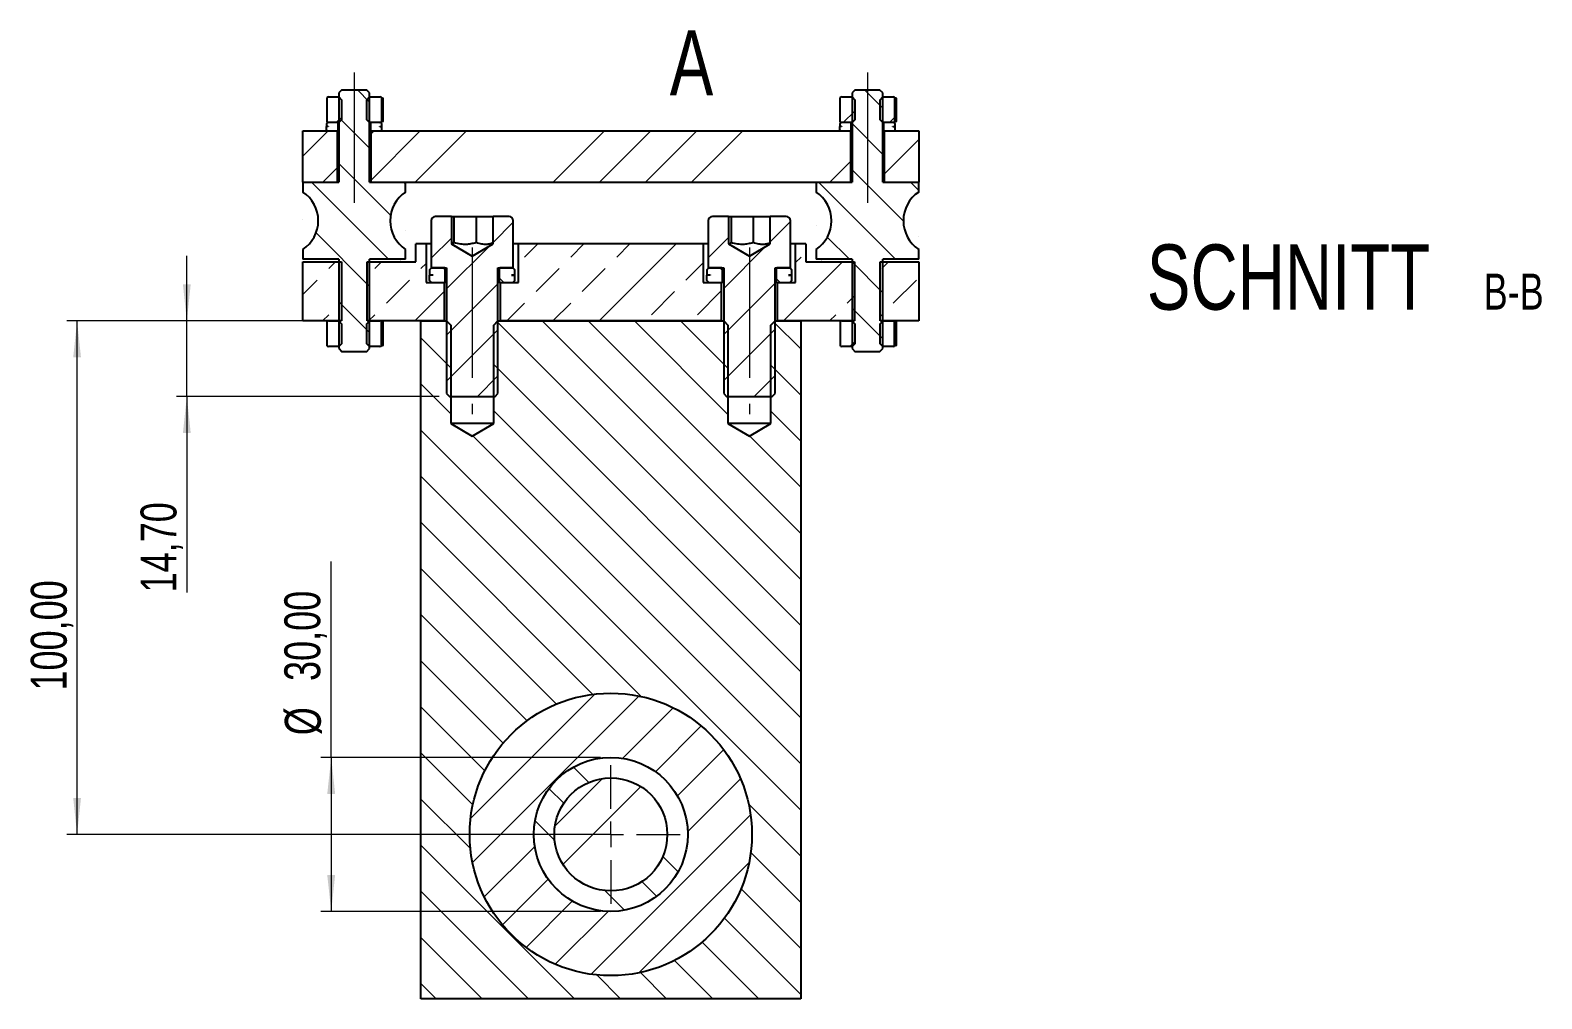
# Model space of a CAD drawing. Header units: millimetres. Extents: x 15 to 1184, y 5 to 836.
# Drawn here: x 737.6 to 884.9, y 278 to 372.3 of the extents above; entities that cross this region are included whole.
import ezdxf

# ---------------------------------------------------------------- set-up
doc = ezdxf.new("R2010")
doc.units = ezdxf.units.MM
doc.linetypes.add('CENTERX2', pattern=[20.32, 12.7, -2.54, 2.54, -2.54])
doc.styles.add('SLDTEXTSTYLE1', font='TXT', dxfattribs={"width": 0.75})
doc.dimstyles.new('SLDDIMSTYLE0', dxfattribs={"dimtxt": 3.5, "dimasz": 3.556, "dimexe": 0, "dimexo": 0.0625, "dimgap": 0.875, "dimtad": 1, "dimlfac": 2, "dimrnd": 1e-09, "dimzin": 12, "dimdsep": 46, "dimtxsty": 'SLDTEXTSTYLE1', "dimsah": 1, "dimcen": 0.09, "dimadec": 0, "dimazin": 3, "dimtfac": 1, "dimtdec": 3, "dimtofl": 0, "dimtmove": 0, "dimatfit": 3, "dimfxl": 1, "dimfrac": 2, "dimtolj": 1, "dimtzin": 12, "dimarcsym": 0})
doc.dimstyles.new('SLDDIMSTYLE2', dxfattribs={"dimtxt": 3.5, "dimasz": 3.556, "dimexe": 0, "dimexo": 0.0625, "dimgap": 0.875, "dimtad": 1, "dimlfac": 2, "dimrnd": 1e-09, "dimzin": 12, "dimdsep": 46, "dimtxsty": 'SLDTEXTSTYLE1', "dimsah": 1, "dimcen": 0.09, "dimadec": 0, "dimazin": 3, "dimtfac": 1, "dimtdec": 3, "dimtmove": 0, "dimatfit": 0, "dimfxl": 1, "dimfrac": 2, "dimtolj": 1, "dimtzin": 12, "dimarcsym": 0})
pattern_1 = [(45, (0, 0), (-13.4704, 13.4704), []), (45, (4.49, 0), (-13.4704, 13.4704), []), (45, (8.98, 0), (-13.4704, 13.4704), []), (45, (13.47, 0), (-13.4704, 13.4704), [])]
pattern_2 = [(45, (0, 0), (-8.98026, 8.98026), []), (45, (4.49, 0), (-8.98026, 8.98026), [3.175, -1.5875]), (45, (8.98, 0), (-8.98026, 8.98026), [3.175, -1.5875]), (45, (13.47, 0), (-8.98026, 8.98026), [3.175, -1.5875])]

# ---------------------------------------------------------------- blocks, each defined once
blk = doc.blocks.new('_D_13')
at = {"color": 7, "linetype": 'Continuous', "lineweight": 0}
for p, q in [((752.87, 344.02), (752.87, 350.37)), ((766.93, 344.02), (751.87, 344.02)), ((752.87, 336.67), (752.87, 344.02)), ((777.45, 336.67), (751.87, 336.67)), ((752.87, 336.67), (752.87, 317.58))]:
    blk.add_line(p, q, dxfattribs=at)
at = {"color": 7, "linetype": 'Continuous', "lineweight": 18}
for points in [[(752.87, 344.02), (753.25, 347.58), (752.49, 347.58)], [(752.87, 336.67), (752.49, 333.11), (753.25, 333.11)]]:
    blk.add_solid(points, dxfattribs=at)
at = {"color": 7, "linetype": 'Continuous', "lineweight": 18, "insert": (748.36, 317.58), "char_height": 3.5, "attachment_point": 1, "rotation": 90, "style": 'SLDTEXTSTYLE1'}
blk.add_mtext('14,70', dxfattribs=at)
blk = doc.blocks.new('_D_14')
at = {"color": 7, "linetype": 'Continuous', "lineweight": 0}
for p, q in [((766.94, 301.52), (766.94, 320.59)), ((793.18, 301.52), (765.94, 301.52)), ((766.94, 301.52), (766.94, 286.52)), ((793.18, 286.52), (765.94, 286.52))]:
    blk.add_line(p, q, dxfattribs=at)
at = {"color": 7, "linetype": 'Continuous', "lineweight": 18}
for points in [[(766.94, 301.52), (766.55, 297.96), (767.32, 297.96)], [(766.94, 286.52), (767.32, 290.08), (766.55, 290.08)]]:
    blk.add_solid(points, dxfattribs=at)
at = {"color": 7, "linetype": 'Continuous', "lineweight": 18, "char_height": 3.5, "attachment_point": 1, "rotation": 90, "style": 'SLDTEXTSTYLE1'}
for s, insert in [('30,00', (762.37, 308.96)), ('%%c', (762.42, 303.68))]:
    blk.add_mtext(s, dxfattribs=dict(at, insert=insert))
blk = doc.blocks.new('_D_15')
at = {"color": 7, "linetype": 'Continuous', "lineweight": 0}
for p, q in [((766.93, 344.02), (741.18, 344.02)), ((742.18, 294.02), (742.18, 344.02)), ((793.18, 294.02), (741.18, 294.02))]:
    blk.add_line(p, q, dxfattribs=at)
at = {"color": 7, "linetype": 'Continuous', "lineweight": 18}
for points in [[(742.18, 344.02), (741.8, 340.46), (742.56, 340.46)], [(742.18, 294.02), (742.56, 297.58), (741.8, 297.58)]]:
    blk.add_solid(points, dxfattribs=at)
at = {"color": 7, "linetype": 'Continuous', "lineweight": 18, "insert": (737.67, 308.03), "char_height": 3.5, "attachment_point": 1, "rotation": 90, "style": 'SLDTEXTSTYLE1'}
blk.add_mtext('100,00', dxfattribs=at)
blk = doc.blocks.new('SW_NOTE_0_17')
at = {"color": 0, "linetype": 'Continuous', "lineweight": 0, "attachment_point": 2, "style": 'SLDTEXTSTYLE1'}
for s, insert, char_height in [('SCHNITT', (16.07, 8.19), 6.35), ('B-B', (38.01, 5.35), 3.5)]:
    blk.add_mtext(s, dxfattribs=dict(at, insert=insert, char_height=char_height))
blk = doc.blocks.new('SW_CENTERMARKSYMBOL_3')
at = {"color": 0, "linetype": 'Continuous', "lineweight": 18}
for p, q in [((0, 2.5), (0, 6.75)), ((-2.5, 0), (-6.75, 0)), ((0, 0), (-1.25, 0)), ((0, 0), (0, 1.25)), ((0, 0), (0, -1.25)), ((0, 0), (1.25, 0)), ((2.5, 0), (6.75, 0)), ((0, -2.5), (0, -6.75))]:
    blk.add_line(p, q, dxfattribs=at)

msp = doc.modelspace()

# ---------------------------------------------------------------- hatches: boundary and pattern name
at = {"linetype": 'Continuous', "lineweight": 18}
h = msp.add_hatch(dxfattribs=at)
h.set_pattern_fill('ANSI31', angle=90, style=0)
edge = h.paths.add_edge_path(flags=0)
edge.add_line((764.6777, 350.0203), (764.6777, 350.0453))
edge.add_line((764.6777, 350.0453), (764.7027, 350.0203))
edge.add_line((764.7027, 350.0203), (767.6777, 350.0203))
edge.add_line((767.6777, 350.0203), (767.6777, 341.3271))
edge.add_line((767.6777, 341.3271), (767.9845, 341.0203))
edge.add_line((767.9845, 341.0203), (770.371, 341.0203))
edge.add_line((770.371, 341.0203), (770.6777, 341.3271))
edge.add_line((770.6777, 341.3271), (770.6777, 350.0203))
edge.add_line((770.6777, 350.0203), (773.6527, 350.0203))
edge.add_line((773.6527, 350.0203), (773.6777, 350.0453))
edge.add_line((773.6777, 350.0453), (773.6777, 350.0203))
edge.add_line((773.6777, 350.0203), (774.1777, 350.0203))
edge.add_line((774.1777, 350.0203), (774.1777, 350.9752))
edge.add_arc((776.0319, 353.7703), 3.3542, 123.558976, 236.441024, ccw=False)
edge.add_line((774.1777, 356.5654), (774.1777, 357.5203))
edge.add_line((774.1777, 357.5203), (773.6777, 357.5203))
edge.add_line((773.6777, 357.5203), (773.6777, 357.4953))
edge.add_line((773.6777, 357.4953), (773.6527, 357.5203))
edge.add_line((773.6527, 357.5203), (770.6777, 357.5203))
edge.add_line((770.6777, 357.5203), (770.6777, 366.2136))
edge.add_line((770.6777, 366.2136), (770.371, 366.5203))
edge.add_line((770.371, 366.5203), (767.9845, 366.5203))
edge.add_line((767.9845, 366.5203), (767.6777, 366.2136))
edge.add_line((767.6777, 366.2136), (767.6777, 357.5203))
edge.add_line((767.6777, 357.5203), (764.7027, 357.5203))
edge.add_line((764.7027, 357.5203), (764.6777, 357.4953))
edge.add_line((764.6777, 357.4953), (764.6777, 357.5203))
edge.add_line((764.6777, 357.5203), (764.1777, 357.5203))
edge.add_line((764.1777, 357.5203), (764.1777, 356.5654))
edge.add_arc((762.3236, 353.7703), 3.3542, -56.441024, 56.441024, ccw=False)
edge.add_line((764.1777, 350.9752), (764.1777, 350.0203))
edge.add_line((764.1777, 350.0203), (764.6777, 350.0203))
h = msp.add_hatch(dxfattribs=at)
h.set_pattern_fill('ANSI31', style=0)
h.paths.add_polyline_path([(767.6777, 365.8203), (766.6777, 365.8203), (766.5302, 365.7808), (766.5302, 363.3603), (766.6777, 363.3203), (767.6777, 363.3203), (767.9485, 363.5911), (767.9485, 365.5496)], flags=0)
h = msp.add_hatch(dxfattribs=at)
h.set_pattern_fill('ANSI31', style=0)
h.paths.add_polyline_path([(770.407, 365.5496), (770.407, 363.5911), (770.6777, 363.3203), (771.6777, 363.3203), (771.8252, 363.3599), (771.8253, 365.7808), (771.6777, 365.8203), (770.6777, 365.8203)], flags=0)
h = msp.add_hatch(dxfattribs=at)
h.set_pattern_fill('ANSI31', angle=90, style=0)
edge = h.paths.add_edge_path(flags=0)
edge.add_line((814.6777, 350.0203), (814.6777, 350.0453))
edge.add_line((814.6777, 350.0453), (814.7027, 350.0203))
edge.add_line((814.7027, 350.0203), (817.6777, 350.0203))
edge.add_line((817.6777, 350.0203), (817.6777, 341.3271))
edge.add_line((817.6777, 341.3271), (817.9845, 341.0203))
edge.add_line((817.9845, 341.0203), (820.371, 341.0203))
edge.add_line((820.371, 341.0203), (820.6777, 341.3271))
edge.add_line((820.6777, 341.3271), (820.6777, 350.0203))
edge.add_line((820.6777, 350.0203), (823.6527, 350.0203))
edge.add_line((823.6527, 350.0203), (823.6777, 350.0453))
edge.add_line((823.6777, 350.0453), (823.6777, 350.0203))
edge.add_line((823.6777, 350.0203), (824.1777, 350.0203))
edge.add_line((824.1777, 350.0203), (824.1777, 350.9752))
edge.add_arc((826.0319, 353.7703), 3.3542, 123.558976, 236.441024, ccw=False)
edge.add_line((824.1777, 356.5654), (824.1777, 357.5203))
edge.add_line((824.1777, 357.5203), (823.6777, 357.5203))
edge.add_line((823.6777, 357.5203), (823.6777, 357.4953))
edge.add_line((823.6777, 357.4953), (823.6527, 357.5203))
edge.add_line((823.6527, 357.5203), (820.6777, 357.5203))
edge.add_line((820.6777, 357.5203), (820.6777, 366.2136))
edge.add_line((820.6777, 366.2136), (820.371, 366.5203))
edge.add_line((820.371, 366.5203), (817.9845, 366.5203))
edge.add_line((817.9845, 366.5203), (817.6777, 366.2136))
edge.add_line((817.6777, 366.2136), (817.6777, 357.5203))
edge.add_line((817.6777, 357.5203), (814.7027, 357.5203))
edge.add_line((814.7027, 357.5203), (814.6777, 357.4953))
edge.add_line((814.6777, 357.4953), (814.6777, 357.5203))
edge.add_line((814.6777, 357.5203), (814.1777, 357.5203))
edge.add_line((814.1777, 357.5203), (814.1777, 356.5654))
edge.add_arc((812.3236, 353.7703), 3.3542, -56.441024, 56.441024, ccw=False)
edge.add_line((814.1777, 350.9752), (814.1777, 350.0203))
edge.add_line((814.1777, 350.0203), (814.6777, 350.0203))
h = msp.add_hatch(dxfattribs=at)
h.set_pattern_fill('ANSI31', style=0)
h.paths.add_polyline_path([(817.6777, 365.8203), (816.6777, 365.8203), (816.5302, 365.7808), (816.5302, 363.3603), (816.6777, 363.3203), (817.6777, 363.3203), (817.9485, 363.5911), (817.9485, 365.5496)], flags=0)
h = msp.add_hatch(dxfattribs=at)
h.set_pattern_fill('ANSI31', style=0)
h.paths.add_polyline_path([(820.407, 365.5496), (820.407, 363.5911), (820.6777, 363.3203), (821.6777, 363.3203), (821.8252, 363.3599), (821.8253, 365.7808), (821.6777, 365.8203), (820.6777, 365.8203)], flags=0)
h = msp.add_hatch(dxfattribs=at)
h.set_pattern_fill('DIN 201 Stahl und Stahlguss', style=0, pattern_type=2)
h.set_pattern_definition(pattern_1)
h.paths.add_polyline_path([(764.1777, 362.5203), (764.1777, 357.5203), (767.5277, 357.5203), (767.5277, 362.5203)], flags=0)
h = msp.add_hatch(dxfattribs=at)
h.set_pattern_fill('ANSI31', angle=90, style=0)
h.paths.add_polyline_path([(766.4777, 362.9549), (766.4777, 362.6275), (766.5849, 362.5203), (767.5677, 362.5203), (767.6027, 362.5553), (767.6027, 363.2853), (767.5677, 363.3203), (766.5849, 363.3203), (766.4777, 363.2131), (766.4777, 362.984), (766.6395, 362.9811), (766.6395, 362.9519)], flags=0)
h = msp.add_hatch(dxfattribs=at)
h.set_pattern_fill('ANSI31', angle=90, style=0)
h.paths.add_polyline_path([(771.7706, 362.5203), (771.8777, 362.6275), (771.8777, 362.9057), (771.6605, 362.9057), (771.6605, 362.9349), (771.8777, 362.9349), (771.8777, 363.2131), (771.7706, 363.3203), (770.7877, 363.3203), (770.7527, 363.2853), (770.7527, 362.5553), (770.7877, 362.5203)], flags=0)
h = msp.add_hatch(dxfattribs=at)
h.set_pattern_fill('DIN 201 Stahl und Stahlguss', style=0, pattern_type=2)
h.set_pattern_definition(pattern_1)
h.paths.add_polyline_path([(770.8277, 362.5203), (770.8277, 357.5203), (817.5277, 357.5203), (817.5277, 362.5203)], flags=0)
h = msp.add_hatch(dxfattribs=at)
h.set_pattern_fill('ANSI31', angle=90, style=0)
h.paths.add_polyline_path([(816.4777, 362.9549), (816.4777, 362.6275), (816.5849, 362.5203), (817.5677, 362.5203), (817.6027, 362.5553), (817.6027, 363.2853), (817.5677, 363.3203), (816.5849, 363.3203), (816.4777, 363.2131), (816.4777, 362.984), (816.6395, 362.9811), (816.6395, 362.9519)], flags=0)
h = msp.add_hatch(dxfattribs=at)
h.set_pattern_fill('ANSI31', angle=90, style=0)
h.paths.add_polyline_path([(821.7706, 362.5203), (821.8777, 362.6275), (821.8777, 362.9057), (821.6605, 362.9057), (821.6605, 362.9349), (821.8777, 362.9349), (821.8777, 363.2131), (821.7706, 363.3203), (820.7877, 363.3203), (820.7527, 363.2853), (820.7527, 362.5553), (820.7877, 362.5203)], flags=0)
h = msp.add_hatch(dxfattribs=at)
h.set_pattern_fill('DIN 201 Stahl und Stahlguss', style=0, pattern_type=2)
h.set_pattern_definition(pattern_1)
h.paths.add_polyline_path([(824.1777, 357.5203), (824.1777, 362.5203), (820.8277, 362.5203), (820.8277, 357.5203)], flags=0)
h = msp.add_hatch(dxfattribs=at)
h.set_pattern_fill('ANSI31', style=0)
edge = h.paths.add_edge_path(flags=0)
edge.add_line((783.1777, 349.1703), (784.6777, 349.1703))
edge.add_line((784.6777, 349.1703), (784.6777, 353.7703))
edge.add_arc((784.2777, 353.7703), 0.4, 0, 90)
edge.add_line((784.2777, 354.1703), (782.7046, 354.1703))
edge.add_line((782.7046, 354.1703), (782.7046, 351.5072))
edge.add_line((782.7046, 351.5072), (780.6777, 350.337))
edge.add_line((780.6777, 350.337), (778.6509, 351.5072))
edge.add_line((778.6509, 351.5072), (778.6509, 354.1703))
edge.add_line((778.6509, 354.1703), (777.0777, 354.1703))
edge.add_arc((777.0777, 353.7703), 0.4, 90, 180)
edge.add_line((776.6777, 353.7703), (776.6777, 349.1703))
edge.add_line((776.6777, 349.1703), (778.1777, 349.1703))
edge.add_line((778.1777, 349.1703), (778.1777, 336.941))
edge.add_line((778.1777, 336.941), (778.4484, 336.6703))
edge.add_line((778.4484, 336.6703), (782.9071, 336.6703))
edge.add_line((782.9071, 336.6703), (783.1777, 336.941))
edge.add_line((783.1777, 336.941), (783.1777, 349.1703))
h = msp.add_hatch(dxfattribs=at)
h.set_pattern_fill('ANSI31', style=0)
edge = h.paths.add_edge_path(flags=0)
edge.add_line((810.1777, 349.1703), (811.6777, 349.1703))
edge.add_line((811.6777, 349.1703), (811.6777, 353.7703))
edge.add_arc((811.2777, 353.7703), 0.4, 0, 90)
edge.add_line((811.2777, 354.1703), (809.7046, 354.1703))
edge.add_line((809.7046, 354.1703), (809.7046, 351.5072))
edge.add_line((809.7046, 351.5072), (807.6777, 350.337))
edge.add_line((807.6777, 350.337), (805.6509, 351.5072))
edge.add_line((805.6509, 351.5072), (805.6509, 354.1703))
edge.add_line((805.6509, 354.1703), (804.0777, 354.1703))
edge.add_arc((804.0777, 353.7703), 0.4, 90, 180)
edge.add_line((803.6777, 353.7703), (803.6777, 349.1703))
edge.add_line((803.6777, 349.1703), (805.1777, 349.1703))
edge.add_line((805.1777, 349.1703), (805.1777, 336.941))
edge.add_line((805.1777, 336.941), (805.4484, 336.6703))
edge.add_line((805.4484, 336.6703), (809.9071, 336.6703))
edge.add_line((809.9071, 336.6703), (810.1777, 336.941))
edge.add_line((810.1777, 336.941), (810.1777, 349.1703))
h = msp.add_hatch(dxfattribs=at)
h.set_pattern_fill('DIN 201 Leichtmetall und Aluminiumlegierung', style=0, pattern_type=2)
h.set_pattern_definition(pattern_2)
h.paths.add_polyline_path([(777.9277, 344.0203), (777.9277, 347.7703), (776.1777, 347.7703), (776.1777, 351.5203), (775.1777, 351.5203), (775.1777, 349.7703), (770.4277, 349.7703), (770.4277, 344.0203)], flags=0)
h = msp.add_hatch(dxfattribs=at)
h.set_pattern_fill('DIN 201 Leichtmetall und Aluminiumlegierung', style=0, pattern_type=2)
h.set_pattern_definition(pattern_2)
h.paths.add_polyline_path([(783.4277, 347.7703), (783.4277, 344.0203), (804.9277, 344.0203), (804.9277, 347.7703), (803.1777, 347.7703), (803.1777, 351.5203), (785.1777, 351.5203), (785.1777, 347.7703)], flags=0)
h = msp.add_hatch(dxfattribs=at)
h.set_pattern_fill('DIN 201 Leichtmetall und Aluminiumlegierung', style=0, pattern_type=2)
h.set_pattern_definition(pattern_2)
h.paths.add_polyline_path([(810.4277, 347.7703), (810.4277, 344.0203), (817.9277, 344.0203), (817.9277, 349.7703), (813.1777, 349.7703), (813.1777, 351.5203), (812.1777, 351.5203), (812.1777, 347.7703)], flags=0)
h = msp.add_hatch(dxfattribs=at)
h.set_pattern_fill('DIN 201 Leichtmetall und Aluminiumlegierung', style=0, pattern_type=2)
h.set_pattern_definition(pattern_2)
h.paths.add_polyline_path([(764.1777, 344.0203), (767.9277, 344.0203), (767.9277, 349.7703), (764.1777, 349.7703)], flags=0)
h = msp.add_hatch(dxfattribs=at)
h.set_pattern_fill('ANSI31', angle=90, style=0)
h.paths.add_polyline_path([(776.5277, 348.4875), (776.5277, 347.9579), (776.7153, 347.7703), (777.9915, 347.7703), (778.0527, 347.8316), (778.0527, 349.1091), (777.9915, 349.1703), (776.7153, 349.1703), (776.5277, 348.9828), (776.5277, 348.5016), (776.8531, 348.4997), (776.8531, 348.4856)], flags=0)
h = msp.add_hatch(dxfattribs=at)
h.set_pattern_fill('ANSI31', angle=90, style=0)
h.paths.add_polyline_path([(784.6402, 347.7703), (784.8277, 347.9579), (784.8277, 348.4633), (784.4939, 348.4633), (784.4939, 348.4774), (784.8277, 348.4774), (784.8277, 348.9828), (784.6402, 349.1703), (783.364, 349.1703), (783.3027, 349.1091), (783.3027, 347.8316), (783.364, 347.7703)], flags=0)
h = msp.add_hatch(dxfattribs=at)
h.set_pattern_fill('ANSI31', angle=90, style=0)
h.paths.add_polyline_path([(803.5277, 348.4875), (803.5277, 347.9579), (803.7153, 347.7703), (804.9915, 347.7703), (805.0527, 347.8316), (805.0527, 349.1091), (804.9915, 349.1703), (803.7153, 349.1703), (803.5277, 348.9828), (803.5277, 348.5016), (803.8531, 348.4997), (803.8531, 348.4856)], flags=0)
h = msp.add_hatch(dxfattribs=at)
h.set_pattern_fill('ANSI31', angle=90, style=0)
h.paths.add_polyline_path([(811.6402, 347.7703), (811.8277, 347.9579), (811.8277, 348.4633), (811.4939, 348.4633), (811.4939, 348.4774), (811.8277, 348.4774), (811.8277, 348.9828), (811.6402, 349.1703), (810.364, 349.1703), (810.3027, 349.1091), (810.3027, 347.8316), (810.364, 347.7703)], flags=0)
h = msp.add_hatch(dxfattribs=at)
h.set_pattern_fill('DIN 201 Leichtmetall und Aluminiumlegierung', style=0, pattern_type=2)
h.set_pattern_definition(pattern_2)
h.paths.add_polyline_path([(820.4277, 344.0203), (824.1777, 344.0203), (824.1777, 349.7703), (820.4277, 349.7703)], flags=0)
h = msp.add_hatch(dxfattribs=at)
h.set_pattern_fill('ANSI31', style=0)
h.paths.add_polyline_path([(767.6777, 344.0203), (766.6777, 344.0203), (766.5559, 343.9877), (766.5559, 341.5534), (766.6777, 341.5203), (767.6777, 341.5203), (767.9485, 341.7911), (767.9485, 343.7496)], flags=0)
h = msp.add_hatch(dxfattribs=at)
h.set_pattern_fill('ANSI31', style=0)
h.paths.add_polyline_path([(770.407, 343.7496), (770.407, 341.7911), (770.6777, 341.5203), (771.6777, 341.5203), (771.7995, 341.553), (771.7995, 343.9877), (771.6777, 344.0203), (770.6777, 344.0203)], flags=0)
h = msp.add_hatch(dxfattribs=at)
h.set_pattern_fill('ANSI31', angle=90, style=0)
h.paths.add_polyline_path([(805.1777, 344.0203), (783.1777, 344.0203), (782.7717, 343.6143), (782.7717, 334.0203), (780.6777, 332.8114), (778.5837, 334.0203), (778.5837, 343.6143), (778.1777, 344.0203), (775.6777, 344.0203), (775.6777, 278.0203), (812.6777, 278.0203), (812.6777, 344.0203), (810.1777, 344.0203), (809.7717, 343.6143), (809.7717, 334.0203), (807.6777, 332.8114), (805.5837, 334.0203), (805.5837, 343.6143)], flags=0)
edge = h.paths.add_edge_path(flags=0)
edge.add_arc((794.1777, 294.0203), 13.75, 0, 360)
h = msp.add_hatch(dxfattribs=at)
h.set_pattern_fill('ANSI31', style=0)
h.paths.add_polyline_path([(817.6777, 344.0203), (816.6777, 344.0203), (816.5559, 343.9877), (816.5559, 341.5534), (816.6777, 341.5203), (817.6777, 341.5203), (817.9485, 341.7911), (817.9485, 343.7496)], flags=0)
h = msp.add_hatch(dxfattribs=at)
h.set_pattern_fill('ANSI31', style=0)
h.paths.add_polyline_path([(820.407, 343.7496), (820.407, 341.7911), (820.6777, 341.5203), (821.6777, 341.5203), (821.7995, 341.553), (821.7995, 343.9877), (821.6777, 344.0203), (820.6777, 344.0203)], flags=0)
h = msp.add_hatch(dxfattribs=at)
h.set_pattern_fill('ANSI31', style=0)
edge = h.paths.add_edge_path(flags=0)
edge.add_arc((794.1777, 294.0203), 13.75, 0, 360)
edge = h.paths.add_edge_path(flags=0)
edge.add_arc((794.1777, 294.0203), 7.5, 0, 360)
h = msp.add_hatch(dxfattribs=at)
h.set_pattern_fill('DIN 201 Stahl und Stahlguss', angle=90, style=0, pattern_type=2)
h.set_pattern_definition([(135, (0, 0), (-13.4704, -13.4704), []), (135, (-2e-14, 4.49), (-13.4704, -13.4704), []), (135, (-3e-14, 8.98), (-13.4704, -13.4704), []), (135, (-5e-14, 13.47), (-13.4704, -13.4704), [])])
edge = h.paths.add_edge_path(flags=0)
edge.add_arc((794.1777, 294.0203), 7.5, 0, 360)
edge = h.paths.add_edge_path(flags=0)
edge.add_arc((794.1777, 294.0203), 5.5, 0, 360)
h = msp.add_hatch(dxfattribs=at)
h.set_pattern_fill('DIN 201 Stahl und Stahlguss', style=0, pattern_type=2)
h.set_pattern_definition(pattern_1)
edge = h.paths.add_edge_path(flags=0)
edge.add_arc((794.1777, 294.0203), 5.5, 0, 360)

# ---------------------------------------------------------------- linework, layer by layer
at = {"color": 7, "linetype": 'CENTERX2', "lineweight": 18}
for p, q in [((769.1777, 368.2136), (769.1777, 355.5203)), ((819.1777, 368.2136), (819.1777, 355.5203)), ((780.6777, 351.1703), (780.6777, 334.941)), ((807.6777, 351.1703), (807.6777, 334.941))]:
    msp.add_line(p, q, dxfattribs=at)
at = {"color": 7, "linetype": 'Continuous', "lineweight": 25}
for p, q in [((766.6777, 365.8203), (766.5302, 365.7808)), ((766.5302, 363.3603), (766.5302, 365.7804)), ((766.6777, 365.8203), (767.6777, 365.8203)), ((767.9845, 366.5203), (767.6777, 366.2136)), ((767.6777, 366.2136), (767.6777, 357.5203)), ((767.6777, 365.8203), (767.9485, 365.5496)), ((767.9485, 365.5496), (767.9485, 363.5911)), ((767.9845, 366.5203), (770.371, 366.5203)), ((770.6777, 366.2136), (770.371, 366.5203)), ((770.407, 365.5496), (770.6777, 365.8203)), ((770.407, 363.5911), (770.407, 365.5496)), ((770.6777, 357.5203), (770.6777, 366.2136)), ((770.6777, 365.8203), (771.6777, 365.8203)), ((771.8252, 365.7808), (771.6777, 365.8203)), ((771.8252, 365.7808), (772.0135, 365.7167)), ((771.8253, 365.7808), (771.8253, 363.3599)), ((772.0135, 363.424), (772.0135, 365.7167)), ((816.6777, 365.8203), (816.5302, 365.7808)), ((816.5302, 363.3603), (816.5302, 365.7804)), ((816.6777, 365.8203), (817.6777, 365.8203)), ((817.9845, 366.5203), (817.6777, 366.2136)), ((817.6777, 366.2136), (817.6777, 357.5203)), ((817.6777, 365.8203), (817.9485, 365.5496)), ((817.9485, 365.5496), (817.9485, 363.5911)), ((817.9845, 366.5203), (820.371, 366.5203)), ((820.6777, 366.2136), (820.371, 366.5203)), ((820.407, 365.5496), (820.6777, 365.8203)), ((820.407, 363.5911), (820.407, 365.5496)), ((820.6777, 357.5203), (820.6777, 366.2136)), ((820.6777, 365.8203), (821.6777, 365.8203)), ((821.8252, 365.7808), (821.6777, 365.8203)), ((821.8252, 365.7808), (822.0135, 365.7167)), ((821.8253, 365.7808), (821.8253, 363.3599)), ((822.0135, 363.424), (822.0135, 365.7167)), ((764.1777, 357.5203), (764.1777, 362.5203)), ((764.1777, 362.5203), (767.5277, 362.5203)), ((766.4777, 363.2131), (766.5849, 363.3203)), ((766.4777, 363.2131), (766.4777, 362.984)), ((766.4777, 362.984), (766.6395, 362.9811)), ((766.4777, 362.6275), (766.4777, 362.9549)), ((766.6395, 362.9519), (766.4777, 362.9549)), ((766.5849, 362.5203), (766.4777, 362.6275)), ((766.5302, 363.3599), (766.6777, 363.3203)), ((767.5677, 363.3203), (766.5849, 363.3203)), ((766.5849, 362.5203), (767.5677, 362.5203)), ((766.6395, 362.9811), (766.6395, 362.9519)), ((767.6777, 363.3203), (766.6777, 363.3203)), ((767.5277, 362.5203), (767.5277, 357.5203)), ((767.5677, 363.3203), (767.6027, 363.2853)), ((767.6027, 362.5553), (767.5677, 362.5203)), ((767.6777, 362.5203), (767.5677, 362.5203)), ((767.6027, 362.5553), (767.6027, 363.2853)), ((767.6777, 363.2853), (767.6027, 363.2853)), ((767.6777, 362.5553), (767.6027, 362.5553)), ((767.9485, 363.5911), (767.6777, 363.3203)), ((770.6777, 363.3203), (770.407, 363.5911)), ((771.6777, 363.3203), (770.6777, 363.3203)), ((770.7527, 363.2853), (770.6777, 363.2853)), ((770.7527, 362.5553), (770.6777, 362.5553)), ((770.7877, 362.5203), (770.6777, 362.5203)), ((770.7527, 363.2853), (770.7877, 363.3203)), ((770.7527, 363.2853), (770.7527, 362.5553)), ((770.7877, 362.5203), (770.7527, 362.5553)), ((771.7706, 363.3203), (770.7877, 363.3203)), ((770.7877, 362.5203), (771.7706, 362.5203)), ((770.8277, 362.5203), (817.5277, 362.5203)), ((770.8277, 357.5203), (770.8277, 362.5203)), ((771.6605, 362.9057), (771.6605, 362.9349)), ((771.6605, 362.9349), (771.8777, 362.9349)), ((771.8777, 362.9057), (771.6605, 362.9057)), ((771.6777, 363.3203), (771.8252, 363.3599)), ((771.7706, 363.3203), (771.8777, 363.2131)), ((771.8777, 362.6275), (771.7706, 362.5203)), ((772.0135, 363.424), (771.8252, 363.3599)), ((771.8777, 362.9349), (771.8777, 363.2131)), ((771.8777, 362.6275), (771.8777, 362.9057)), ((816.4777, 363.2131), (816.5849, 363.3203)), ((816.4777, 363.2131), (816.4777, 362.984)), ((816.4777, 362.984), (816.6395, 362.9811)), ((816.4777, 362.6275), (816.4777, 362.9549)), ((816.6395, 362.9519), (816.4777, 362.9549)), ((816.5849, 362.5203), (816.4777, 362.6275)), ((816.5302, 363.3599), (816.6777, 363.3203)), ((817.5677, 363.3203), (816.5849, 363.3203)), ((816.5849, 362.5203), (817.5677, 362.5203)), ((816.6395, 362.9811), (816.6395, 362.9519)), ((817.6777, 363.3203), (816.6777, 363.3203)), ((817.5277, 362.5203), (817.5277, 357.5203)), ((817.5677, 363.3203), (817.6027, 363.2853)), ((817.6027, 362.5553), (817.5677, 362.5203)), ((817.6777, 362.5203), (817.5677, 362.5203)), ((817.6777, 363.2853), (817.6027, 363.2853)), ((817.6027, 362.5553), (817.6027, 363.2853)), ((817.6777, 362.5553), (817.6027, 362.5553)), ((817.9485, 363.5911), (817.6777, 363.3203)), ((820.6777, 363.3203), (820.407, 363.5911)), ((821.6777, 363.3203), (820.6777, 363.3203)), ((820.7527, 363.2853), (820.6777, 363.2853)), ((820.7527, 362.5553), (820.6777, 362.5553)), ((820.7877, 362.5203), (820.6777, 362.5203)), ((820.7527, 363.2853), (820.7877, 363.3203)), ((820.7527, 363.2853), (820.7527, 362.5553)), ((820.7877, 362.5203), (820.7527, 362.5553)), ((821.7706, 363.3203), (820.7877, 363.3203)), ((820.7877, 362.5203), (821.7706, 362.5203)), ((820.8277, 357.5203), (820.8277, 362.5203)), ((820.8277, 362.5203), (824.1777, 362.5203)), ((821.6605, 362.9057), (821.6605, 362.9349)), ((821.6605, 362.9349), (821.8777, 362.9349)), ((821.8777, 362.9057), (821.6605, 362.9057)), ((821.6777, 363.3203), (821.8252, 363.3599)), ((821.7706, 363.3203), (821.8777, 363.2131)), ((821.8777, 362.6275), (821.7706, 362.5203)), ((822.0135, 363.424), (821.8252, 363.3599)), ((821.8777, 362.9349), (821.8777, 363.2131)), ((821.8777, 362.6275), (821.8777, 362.9057)), ((824.1777, 362.5203), (824.1777, 357.5203)), ((764.1777, 357.5203), (764.1777, 356.5654)), ((764.1777, 357.5203), (764.6777, 357.5203)), ((764.1777, 357.5203), (767.5277, 357.5203)), ((764.6777, 357.5203), (764.6777, 357.4953)), ((764.7027, 357.5203), (764.6777, 357.4953)), ((764.7027, 357.5203), (767.6777, 357.5203)), ((770.6777, 357.5203), (773.6527, 357.5203)), ((770.8277, 357.5203), (817.5277, 357.5203)), ((773.6777, 357.4953), (773.6527, 357.5203)), ((773.6777, 357.4953), (773.6777, 357.5203)), ((773.6777, 357.5203), (774.1777, 357.5203)), ((774.1777, 356.5654), (774.1777, 357.5203)), ((814.1777, 357.5203), (814.1777, 356.5654)), ((814.1777, 357.5203), (814.6777, 357.5203)), ((814.6777, 357.5203), (814.6777, 357.4953)), ((814.7027, 357.5203), (814.6777, 357.4953)), ((814.7027, 357.5203), (817.6777, 357.5203)), ((820.6777, 357.5203), (823.6527, 357.5203)), ((820.8277, 357.5203), (824.1777, 357.5203)), ((823.6777, 357.4953), (823.6527, 357.5203)), ((823.6777, 357.4953), (823.6777, 357.5203)), ((823.6777, 357.5203), (824.1777, 357.5203)), ((824.1777, 356.5654), (824.1777, 357.5203)), ((776.6777, 353.7703), (776.6777, 349.1703)), ((778.6509, 354.1703), (777.0777, 354.1703)), ((778.6509, 354.1703), (778.6509, 351.5072)), ((778.6509, 354.1703), (778.8915, 354.1703)), ((778.8915, 354.1703), (778.8915, 351.6703)), ((778.8915, 354.1703), (781.0523, 354.1703)), ((781.0523, 354.1703), (781.0523, 351.6703)), ((781.0523, 354.1703), (782.7046, 354.1703)), ((782.7046, 351.5072), (782.7046, 354.1703)), ((784.2777, 354.1703), (782.7046, 354.1703)), ((784.6777, 349.1703), (784.6777, 353.7703)), ((803.6777, 353.7703), (803.6777, 349.1703)), ((805.6509, 354.1703), (804.0777, 354.1703)), ((805.6509, 354.1703), (805.6509, 351.5072)), ((805.6509, 354.1703), (805.8915, 354.1703)), ((805.8915, 354.1703), (805.8915, 351.6703)), ((805.8915, 354.1703), (808.0523, 354.1703)), ((808.0523, 354.1703), (808.0523, 351.6703)), ((808.0523, 354.1703), (809.7046, 354.1703)), ((809.7046, 351.5072), (809.7046, 354.1703)), ((811.2777, 354.1703), (809.7046, 354.1703)), ((811.6777, 349.1703), (811.6777, 353.7703)), ((764.1777, 350.9752), (764.1777, 350.0203)), ((774.1777, 350.0203), (774.1777, 350.9752)), ((776.1777, 351.5203), (775.1777, 351.5203)), ((775.1777, 349.7703), (775.1777, 351.5203)), ((776.1777, 351.5203), (776.1777, 347.7703)), ((776.6777, 351.5203), (776.1777, 351.5203)), ((778.6509, 351.5072), (780.6777, 350.337)), ((778.7042, 351.4917), (780.6777, 350.337)), ((780.6777, 350.337), (782.7046, 351.5072)), ((785.1777, 351.5203), (784.6777, 351.5203)), ((785.1777, 347.7703), (785.1777, 351.5203)), ((803.1777, 351.5203), (785.1777, 351.5203)), ((803.1777, 351.5203), (803.1777, 347.7703)), ((803.6777, 351.5203), (803.1777, 351.5203)), ((805.6509, 351.5072), (807.6777, 350.337)), ((805.7042, 351.4917), (807.6777, 350.337)), ((807.6777, 350.337), (809.7046, 351.5072)), ((812.1777, 351.5203), (811.6777, 351.5203)), ((812.1777, 347.7703), (812.1777, 351.5203)), ((813.1777, 351.5203), (812.1777, 351.5203)), ((813.1777, 351.5203), (813.1777, 349.7703)), ((814.1777, 350.9752), (814.1777, 350.0203)), ((824.1777, 350.0203), (824.1777, 350.9752)), ((764.6777, 350.0203), (764.1777, 350.0203)), ((764.1777, 349.7703), (767.9277, 349.7703)), ((764.1777, 344.0203), (764.1777, 349.7703)), ((764.6777, 350.0453), (764.7027, 350.0203)), ((764.6777, 350.0453), (764.6777, 350.0203)), ((764.7027, 350.0203), (764.6777, 350.0203)), ((767.6777, 350.0203), (764.7027, 350.0203)), ((767.6777, 350.0203), (767.6777, 341.3271)), ((767.9277, 349.7703), (767.9277, 344.0203)), ((770.4277, 344.0203), (770.4277, 349.7703)), ((770.4277, 349.7703), (775.1777, 349.7703)), ((773.6527, 350.0203), (770.6777, 350.0203)), ((770.6777, 341.3271), (770.6777, 350.0203)), ((773.6527, 350.0203), (773.6777, 350.0453)), ((773.6777, 350.0203), (773.6527, 350.0203)), ((773.6777, 350.0203), (773.6777, 350.0453)), ((774.1777, 350.0203), (773.6777, 350.0203)), ((776.5277, 348.9828), (776.7153, 349.1703)), ((776.6777, 349.1703), (778.1777, 349.1703)), ((777.9915, 349.1703), (776.7153, 349.1703)), ((777.9915, 349.1703), (778.0527, 349.1091)), ((778.1777, 349.1091), (778.0527, 349.1091)), ((778.0527, 347.8316), (778.0527, 349.1091)), ((778.1777, 349.1703), (778.1777, 336.941)), ((783.1777, 336.941), (783.1777, 349.1703)), ((783.1777, 349.1703), (784.6777, 349.1703)), ((783.3027, 349.1091), (783.1777, 349.1091)), ((783.3027, 349.1091), (783.364, 349.1703)), ((783.3027, 349.1091), (783.3027, 347.8316)), ((784.6402, 349.1703), (783.364, 349.1703)), ((784.6402, 349.1703), (784.8277, 348.9828)), ((803.5277, 348.9828), (803.7153, 349.1703)), ((803.6777, 349.1703), (805.1777, 349.1703)), ((804.9915, 349.1703), (803.7153, 349.1703)), ((804.9915, 349.1703), (805.0527, 349.1091)), ((805.0527, 347.8316), (805.0527, 349.1091)), ((805.1777, 349.1091), (805.0527, 349.1091)), ((805.1777, 349.1703), (805.1777, 336.941)), ((810.1777, 336.941), (810.1777, 349.1703)), ((810.1777, 349.1703), (811.6777, 349.1703)), ((810.3027, 349.1091), (810.1777, 349.1091)), ((810.3027, 349.1091), (810.364, 349.1703)), ((810.3027, 349.1091), (810.3027, 347.8316)), ((811.6402, 349.1703), (810.364, 349.1703)), ((811.6402, 349.1703), (811.8277, 348.9828)), ((813.1777, 349.7703), (817.9277, 349.7703)), ((814.6777, 350.0203), (814.1777, 350.0203)), ((814.6777, 350.0453), (814.7027, 350.0203)), ((814.6777, 350.0453), (814.6777, 350.0203)), ((814.7027, 350.0203), (814.6777, 350.0203)), ((817.6777, 350.0203), (814.7027, 350.0203)), ((817.6777, 350.0203), (817.6777, 341.3271)), ((817.9277, 349.7703), (817.9277, 344.0203)), ((820.4277, 344.0203), (820.4277, 349.7703)), ((820.4277, 349.7703), (824.1777, 349.7703)), ((823.6527, 350.0203), (820.6777, 350.0203)), ((820.6777, 341.3271), (820.6777, 350.0203)), ((823.6527, 350.0203), (823.6777, 350.0453)), ((823.6777, 350.0203), (823.6527, 350.0203)), ((823.6777, 350.0203), (823.6777, 350.0453)), ((824.1777, 350.0203), (823.6777, 350.0203)), ((824.1777, 349.7703), (824.1777, 344.0203)), ((776.1777, 347.7703), (777.9277, 347.7703)), ((776.5277, 348.9828), (776.5277, 348.5016)), ((776.5277, 348.5016), (776.8531, 348.4997)), ((776.5277, 347.9579), (776.5277, 348.4875)), ((776.8531, 348.4856), (776.5277, 348.4875)), ((776.7153, 347.7703), (776.5277, 347.9579)), ((776.7153, 347.7703), (777.9915, 347.7703)), ((776.8531, 348.4997), (776.8531, 348.4856)), ((777.9277, 347.7703), (777.9277, 344.0203)), ((778.0527, 347.8316), (777.9915, 347.7703)), ((778.1777, 347.7703), (777.9915, 347.7703)), ((778.1777, 347.8316), (778.0527, 347.8316)), ((783.3027, 347.8316), (783.1777, 347.8316)), ((783.364, 347.7703), (783.1777, 347.7703)), ((783.364, 347.7703), (783.3027, 347.8316)), ((783.364, 347.7703), (784.6402, 347.7703)), ((783.4277, 347.7703), (785.1777, 347.7703)), ((783.4277, 344.0203), (783.4277, 347.7703)), ((784.4939, 348.4774), (784.8277, 348.4774)), ((784.4939, 348.4633), (784.4939, 348.4774)), ((784.8277, 348.4633), (784.4939, 348.4633)), ((784.8277, 347.9579), (784.6402, 347.7703)), ((784.8277, 348.4774), (784.8277, 348.9828)), ((784.8277, 347.9579), (784.8277, 348.4633)), ((803.1777, 347.7703), (804.9277, 347.7703)), ((803.5277, 348.9828), (803.5277, 348.5016)), ((803.5277, 348.5016), (803.8531, 348.4997)), ((803.8531, 348.4856), (803.5277, 348.4875)), ((803.5277, 347.9579), (803.5277, 348.4875)), ((803.7153, 347.7703), (803.5277, 347.9579)), ((803.7153, 347.7703), (804.9915, 347.7703)), ((803.8531, 348.4997), (803.8531, 348.4856)), ((804.9277, 347.7703), (804.9277, 344.0203)), ((805.0527, 347.8316), (804.9915, 347.7703)), ((805.1777, 347.7703), (804.9915, 347.7703)), ((805.1777, 347.8316), (805.0527, 347.8316)), ((810.3027, 347.8316), (810.1777, 347.8316)), ((810.364, 347.7703), (810.1777, 347.7703)), ((810.364, 347.7703), (810.3027, 347.8316)), ((810.364, 347.7703), (811.6402, 347.7703)), ((810.4277, 347.7703), (812.1777, 347.7703)), ((810.4277, 344.0203), (810.4277, 347.7703)), ((811.4939, 348.4774), (811.8277, 348.4774)), ((811.4939, 348.4633), (811.4939, 348.4774)), ((811.8277, 348.4633), (811.4939, 348.4633)), ((811.8277, 347.9579), (811.6402, 347.7703)), ((811.8277, 348.4774), (811.8277, 348.9828)), ((811.8277, 347.9579), (811.8277, 348.4633)), ((767.9277, 344.0203), (764.1777, 344.0203)), ((766.6777, 344.0203), (766.5559, 343.9877)), ((766.5559, 341.5534), (766.5559, 343.9873)), ((766.6777, 344.0203), (767.6777, 344.0203)), ((767.6777, 344.0203), (767.9485, 343.7496)), ((767.9485, 343.7496), (767.9485, 341.7911)), ((770.407, 343.7496), (770.6777, 344.0203)), ((770.407, 341.7911), (770.407, 343.7496)), ((777.9277, 344.0203), (770.4277, 344.0203)), ((770.6777, 344.0203), (771.6777, 344.0203)), ((771.7995, 343.9877), (771.6777, 344.0203)), ((771.7995, 343.9877), (771.7995, 341.553)), ((771.7995, 343.9877), (771.9964, 343.9167)), ((771.9964, 341.624), (771.9964, 343.9167)), ((775.6777, 344.0203), (778.1777, 344.0203)), ((775.6777, 278.0203), (775.6777, 344.0203)), ((778.1777, 344.0203), (778.5837, 343.6143)), ((778.5837, 343.6143), (778.5837, 334.0203)), ((782.7717, 343.6143), (783.1777, 344.0203)), ((782.7717, 334.0203), (782.7717, 343.6143)), ((783.1777, 344.0203), (805.1777, 344.0203)), ((804.9277, 344.0203), (783.4277, 344.0203)), ((805.1777, 344.0203), (805.5837, 343.6143)), ((805.5837, 343.6143), (805.5837, 334.0203)), ((809.7717, 343.6143), (810.1777, 344.0203)), ((809.7717, 334.0203), (809.7717, 343.6143)), ((810.1777, 344.0203), (812.6777, 344.0203)), ((817.9277, 344.0203), (810.4277, 344.0203)), ((812.6777, 344.0203), (812.6777, 278.0203)), ((816.6777, 344.0203), (816.5559, 343.9877)), ((816.5559, 341.5534), (816.5559, 343.9873)), ((816.6777, 344.0203), (817.6777, 344.0203)), ((817.6777, 344.0203), (817.9485, 343.7496)), ((817.9485, 343.7496), (817.9485, 341.7911)), ((820.407, 343.7496), (820.6777, 344.0203)), ((820.407, 341.7911), (820.407, 343.7496)), ((824.1777, 344.0203), (820.4277, 344.0203)), ((820.6777, 344.0203), (821.6777, 344.0203)), ((821.7995, 343.9877), (821.6777, 344.0203)), ((821.7995, 343.9877), (821.7995, 341.553)), ((821.7995, 343.9877), (821.9964, 343.9167)), ((821.9964, 341.624), (821.9964, 343.9167)), ((767.9485, 341.7911), (767.6777, 341.5203)), ((770.6777, 341.5203), (770.407, 341.7911)), ((817.9485, 341.7911), (817.6777, 341.5203)), ((820.6777, 341.5203), (820.407, 341.7911)), ((766.5559, 341.553), (766.6777, 341.5203)), ((767.6777, 341.5203), (766.6777, 341.5203)), ((767.6777, 341.3271), (767.9845, 341.0203)), ((770.371, 341.0203), (767.9845, 341.0203)), ((770.371, 341.0203), (770.6777, 341.3271)), ((771.6777, 341.5203), (770.6777, 341.5203)), ((771.6777, 341.5203), (771.7995, 341.553)), ((771.9964, 341.624), (771.7995, 341.553)), ((816.5559, 341.553), (816.6777, 341.5203)), ((817.6777, 341.5203), (816.6777, 341.5203)), ((817.6777, 341.3271), (817.9845, 341.0203)), ((820.371, 341.0203), (817.9845, 341.0203)), ((820.371, 341.0203), (820.6777, 341.3271)), ((821.6777, 341.5203), (820.6777, 341.5203)), ((821.6777, 341.5203), (821.7995, 341.553)), ((821.9964, 341.624), (821.7995, 341.553)), ((778.1777, 336.941), (778.4484, 336.6703)), ((778.4484, 336.6703), (782.9071, 336.6703)), ((782.9071, 336.6703), (783.1777, 336.941)), ((805.1777, 336.941), (805.4484, 336.6703)), ((805.4484, 336.6703), (809.9071, 336.6703)), ((809.9071, 336.6703), (810.1777, 336.941)), ((778.5837, 334.0203), (780.6777, 332.8114)), ((782.7717, 334.0203), (778.5837, 334.0203)), ((780.6777, 332.8114), (782.7717, 334.0203)), ((805.5837, 334.0203), (807.6777, 332.8114)), ((809.7717, 334.0203), (805.5837, 334.0203)), ((807.6777, 332.8114), (809.7717, 334.0203)), ((812.6777, 278.0203), (775.6777, 278.0203))]:
    msp.add_line(p, q, dxfattribs=at)
for radius in [13.75, 7.5, 5.5]:
    msp.add_circle((794.1777, 294.0203), radius, dxfattribs=at)
for centre, radius, start, end in [((762.3236, 353.7703), 3.3542, 303.558976, 56.441024), ((776.0319, 353.7703), 3.3542, 123.558976, 236.441024), ((812.3236, 353.7703), 3.3542, 303.558976, 56.441024), ((826.0319, 353.7703), 3.3542, 123.558976, 236.441024), ((777.0777, 353.7703), 0.4, 90, 180), ((784.2777, 353.7703), 0.4, 0, 90), ((804.0777, 353.7703), 0.4, 90, 180), ((811.2777, 353.7703), 0.4, 0, 90)]:
    msp.add_arc(centre, radius, start, end, dxfattribs=at)
for centre, major_axis, ratio, start_param, end_param in [((769.1777, 362.9349), (2.7, -0.0495), 0.08554831, 3.14316025, 3.26970029), ((769.1777, 362.9057), (2.7, 0), 0.08748866, 0, 0.12376047), ((819.1777, 362.9349), (2.7, -0.0495), 0.08554831, 3.14316025, 3.26970029), ((819.1777, 362.9057), (2.7, 0), 0.08748866, 0, 0.12376047), ((780.6777, 348.4774), (4.15, -0.0244), 0.08729029, 3.14210666, 3.18108098), ((780.6777, 348.4633), (4.15, 0), 0.08748866, 0, 0.03888724), ((807.6777, 348.4774), (4.15, -0.0244), 0.08729029, 3.14210666, 3.18108098), ((807.6777, 348.4633), (4.15, 0), 0.08748866, 0, 0.03888724)]:
    msp.add_ellipse(centre, major_axis=major_axis, ratio=ratio, start_param=start_param, end_param=end_param, dxfattribs=at)
for points, knots in [([(778.6509, 351.5072), (778.6609, 351.5022), (778.6786, 351.4934), (778.6964, 351.4922), (778.7042, 351.4917)], [0, 0, 0, 0, 0.562876253, 1, 1, 1, 1]), ([(778.7042, 351.4917), (778.7376, 351.5019), (778.801, 351.5212), (778.8624, 351.6224), (778.8915, 351.6703)], [0, 0, 0, 0, 0.5261669, 1, 1, 1, 1]), ([(778.8915, 351.6703), (779.1011, 351.6134), (779.4949, 351.5065), (780.0555, 351.4792), (780.5693, 351.5358), (780.8845, 351.6236), (781.0523, 351.6703)], [0, 0, 0, 0, 0.29540237, 0.554813, 0.76308689, 1, 1, 1, 1]), ([(781.0523, 351.6703), (781.2256, 351.6133), (781.5512, 351.5062), (782.0144, 351.4801), (782.3939, 351.5274), (782.6102, 351.599), (782.7046, 351.6301)], [0, 0, 0, 0, 0.31966046, 0.60037357, 0.82575067, 1, 1, 1, 1]), ([(805.6509, 351.5072), (805.6609, 351.5022), (805.6786, 351.4934), (805.6964, 351.4922), (805.7042, 351.4917)], [0, 0, 0, 0, 0.56287625, 1, 1, 1, 1]), ([(805.7042, 351.4917), (805.7376, 351.5019), (805.801, 351.5212), (805.8624, 351.6224), (805.8915, 351.6703)], [0, 0, 0, 0, 0.5261669, 1, 1, 1, 1]), ([(805.8915, 351.6703), (806.1011, 351.6134), (806.4949, 351.5065), (807.0555, 351.4792), (807.5693, 351.5358), (807.8845, 351.6236), (808.0523, 351.6703)], [0, 0, 0, 0, 0.29540237, 0.554813, 0.76308689, 1, 1, 1, 1]), ([(808.0523, 351.6703), (808.2256, 351.6133), (808.5512, 351.5062), (809.0144, 351.4801), (809.3939, 351.5274), (809.6102, 351.599), (809.7046, 351.6301)], [0, 0, 0, 0, 0.31966046, 0.60037357, 0.82575067, 1, 1, 1, 1])]:
    msp.add_open_spline(points, degree=3, knots=knots, dxfattribs=at)

# ---------------------------------------------------------------- block references
at = {"color": 7, "linetype": 'Continuous', "lineweight": 0}
for name, p in [('SW_NOTE_0_17', (844.1296, 343.2723)), ('SW_CENTERMARKSYMBOL_3', (794.1777, 294.0203))]:
    msp.add_blockref(name, p, dxfattribs=at)

# ---------------------------------------------------------------- texts
at = {"color": 7, "linetype": 'Continuous', "insert": (799.9152, 372.3182), "char_height": 6.35, "attachment_point": 1, "style": 'SLDTEXTSTYLE1'}
msp.add_mtext('A', dxfattribs=at)

# ---------------------------------------------------------------- dimensions: what is measured, and where the dimension line sits
at = {"color": 7, "linetype": 'Continuous', "lineweight": 18}
for base, p1, dimstyle, picture, middle in [((752.8714, 344.0203), (778.4484, 336.6703), 'SLDDIMSTYLE2', '_D_13', (752.8714, 323.3977)), ((742.1777, 344.0203), (794.1777, 294.0203), 'SLDDIMSTYLE0', '_D_15', (742.1777, 315.1431))]:
    dim = msp.add_linear_dim(base=base, p1=p1, p2=(767.9277, 344.0203), angle=90, dimstyle=dimstyle, dxfattribs=at)
    dim.commit()
    dim.dimension.update_dxf_attribs({"geometry": picture, "text_midpoint": middle, "dimtype": 160})
dim = msp.add_linear_dim(base=(766.9353, 286.5203), p1=(794.1777, 301.5203), p2=(794.1777, 286.5203), angle=90, text='%%c<>', dimstyle='SLDDIMSTYLE0', dxfattribs=at)
dim.commit()
dim.dimension.update_dxf_attribs({"geometry": '_D_14', "text_midpoint": (766.9353, 312.1367), "dimtype": 160})

doc.saveas('drawing.dxf')
